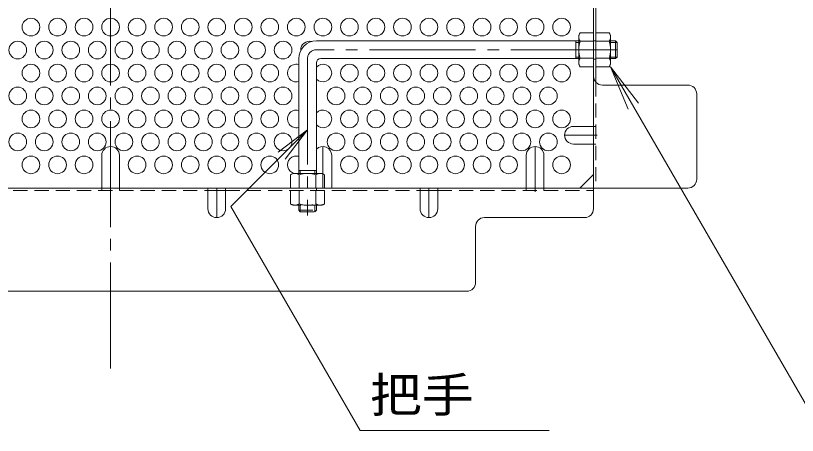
# Model space of a CAD drawing. Units: millimetres at full size, sheet at 1:4; details may follow other scales. Extents: x -837 to 1009, y -780 to 790.
# Drawn here: x 402.4 to 667.5, y 195.4 to 337.9 of the extents above; entities that cross this region are included whole.
import ezdxf
from ezdxf.enums import TextEntityAlignment as Align

# ---------------------------------------------------------------- set-up
doc = ezdxf.new("R2010")
doc.units = ezdxf.units.MM
doc.header["$LTSCALE"] = 4
for name, pattern in [('CHAIN1', [8, 5, -1, 1, -1]), ('CHAIN2', [12, 9, -1, 1, -1]), ('DASHED1', [1.8, 1.2, -0.6])]:
    doc.linetypes.add(name, pattern=pattern)
for name, color, linetype, lineweight in [('A-1_躯体', 3, 'Continuous', 9), ('A-5_文字', 7, 'Continuous', 9), ('A-6_寸法', 2, 'Continuous', 9), ('A-7_ハッチ', 2, 'Continuous', 9), ('A-8_記号', 2, 'Continuous', 9), ('A-9_ｸｳﾁｮｳｷ', 6, 'Continuous', 9)]:
    doc.layers.add(name, color=color, linetype=linetype, lineweight=lineweight)
doc.styles.add('ＭＳ ゴシック', font='')
doc.styles.get('ＭＳ ゴシック').set_extended_font_data('MS Gothic')

msp = doc.modelspace()

# ---------------------------------------------------------------- linework, layer by layer
at = {"layer": 'A-1_躯体'}
for p, q in [((593.393, 329.359), (504.393, 329.359)), ((592.393, 323.359), (592.393, 329.359)), ((592.393, 328.859), (593.393, 328.859)), ((605.893, 329.359), (604.193, 329.359)), ((604.193, 328.859), (606.393, 328.859)), ((605.893, 323.359), (605.893, 329.359)), ((605.893, 329.359), (606.393, 328.859)), ((606.393, 323.859), (606.393, 328.859)), ((592.393, 323.859), (593.393, 323.859)), ((604.193, 323.859), (606.393, 323.859)), ((605.893, 323.359), (606.393, 323.859)), ((498.393, 323.359), (498.393, 284.359)), ((504.393, 321.859), (504.393, 284.359)), ((593.393, 323.359), (505.893, 323.359)), ((605.893, 323.359), (604.193, 323.359)), ((498.393, 285.359), (504.393, 285.359)), ((498.893, 285.359), (498.893, 284.359)), ((503.893, 285.359), (503.893, 284.359))]:
    msp.add_line(p, q, dxfattribs=at)
at = {"layer": 'A-1_躯体', "linetype": 'CHAIN2'}
for p, q in [((606.393, 326.359), (504.393, 326.359)), ((501.393, 323.359), (501.393, 270.126))]:
    msp.add_line(p, q, dxfattribs=at)
at = {"layer": 'A-1_躯体', "linetype": 'DASHED1'}
for p, q in [((498.393, 271.859), (498.393, 273.559)), ((498.893, 273.559), (498.893, 271.359)), ((503.893, 273.559), (503.893, 271.359)), ((504.393, 271.859), (504.393, 273.559)), ((498.393, 271.859), (504.393, 271.859)), ((498.393, 271.859), (498.893, 271.359)), ((498.893, 271.359), (503.893, 271.359)), ((504.393, 271.859), (503.893, 271.359))]:
    msp.add_line(p, q, dxfattribs=at)
at = {"layer": 'A-1_躯体'}
for centre, radius in [((504.393, 323.359), 6), ((505.893, 321.859), 1.5)]:
    msp.add_arc(centre, radius, 90, 180, dxfattribs=at)
at = {"layer": 'A-1_躯体', "linetype": 'CHAIN2'}
msp.add_arc((504.393, 323.359), 3, 90, 180, dxfattribs=at)
at = {"layer": 'A-5_文字'}
for p, q in [((604.16, 320.609), (676.431, 195.429)), ((604.16, 320.609), (610.139, 306.172)), ((604.16, 320.609), (613.672, 308.212)), ((501.393, 299.174), (491.476, 291.565)), ((583.348, 197.044), (519.302, 197.044))]:
    msp.add_line(p, q, dxfattribs=at)
msp.add_lwpolyline([(519.302, 197.044), (475.365, 273.146), (501.393, 299.174), (493.784, 289.257)], dxfattribs=at)
at = {"layer": 'A-6_寸法'}
for centre in [(407.593, 334.043), (416.593, 334.043), (425.593, 334.043), (434.593, 334.043), (443.593, 334.043), (452.593, 334.043), (461.593, 334.043), (470.593, 334.043), (479.593, 334.043), (488.593, 334.043), (497.593, 334.043), (506.593, 334.043), (515.593, 334.043), (524.593, 334.043), (533.593, 334.043), (542.593, 334.043), (551.593, 334.043), (560.593, 334.043), (569.593, 334.043), (578.593, 334.043), (587.593, 334.043), (403.093, 326.249), (412.093, 326.249), (421.093, 326.249), (430.093, 326.249), (439.093, 326.249), (448.093, 326.249), (457.093, 326.249), (466.093, 326.249), (475.093, 326.249), (484.093, 326.249), (493.093, 326.249), (407.593, 318.454), (416.593, 318.454), (425.593, 318.454), (434.593, 318.454), (443.593, 318.454), (452.593, 318.454), (461.593, 318.454), (470.593, 318.454), (479.593, 318.454), (488.593, 318.454), (515.593, 318.454), (524.593, 318.454), (533.593, 318.454), (542.593, 318.454), (551.593, 318.454), (560.593, 318.454), (569.593, 318.454), (578.593, 318.454), (587.593, 318.454), (403.093, 310.66), (412.093, 310.66), (421.093, 310.66), (430.093, 310.66), (439.093, 310.66), (448.093, 310.66), (457.093, 310.66), (466.093, 310.66), (475.093, 310.66), (484.093, 310.66), (493.093, 310.66), (511.093, 310.66), (520.093, 310.66), (529.093, 310.66), (538.093, 310.66), (547.093, 310.66), (556.093, 310.66), (565.093, 310.66), (574.093, 310.66), (583.093, 310.66), (407.593, 302.866), (416.593, 302.866), (425.593, 302.866), (434.593, 302.866), (443.593, 302.866), (452.593, 302.866), (461.593, 302.866), (470.593, 302.866), (479.593, 302.866), (488.593, 302.866), (515.593, 302.866), (524.593, 302.866), (533.593, 302.866), (542.593, 302.866), (551.593, 302.866), (560.593, 302.866), (569.593, 302.866), (578.593, 302.866), (587.593, 302.866), (403.093, 295.072), (412.093, 295.072), (421.093, 295.072), (430.093, 295.072), (439.093, 295.072), (448.093, 295.072), (457.093, 295.072), (466.093, 295.072), (475.093, 295.072), (484.093, 295.072), (493.093, 295.072), (511.093, 295.072), (520.093, 295.072), (529.093, 295.072), (538.093, 295.072), (547.093, 295.072), (556.093, 295.072), (565.093, 295.072), (574.093, 295.072), (583.093, 295.072), (407.593, 287.278), (416.593, 287.278), (425.593, 287.278), (443.593, 287.278), (452.593, 287.278), (461.593, 287.278), (470.593, 287.278), (479.593, 287.278), (488.593, 287.278), (515.593, 287.278), (524.593, 287.278), (533.593, 287.278), (542.593, 287.278), (551.593, 287.278), (560.593, 287.278), (569.593, 287.278), (587.593, 287.278)]:
    msp.add_circle(centre, 3, dxfattribs=at)
for centre, start, end in [((502.093, 326.249), 75.58004, 181.44762), ((497.593, 318.454), 74.53399, 285.46601), ((506.593, 318.454), 222.83343, 137.16657), ((497.593, 302.866), 74.53399, 285.46601), ((506.593, 302.866), 222.83343, 137.16657), ((497.593, 287.278), 74.53399, 256.64902)]:
    msp.add_arc(centre, 3, start, end, dxfattribs=at)
at = {"layer": 'A-7_ハッチ', "linetype": 'CHAIN2'}
msp.add_line((434.593, 218.162), (434.593, 668.162), dxfattribs=at)
at = {"layer": 'A-7_ハッチ'}
for p, q in [((598.393, 272.359), (598.393, 613.966)), ((599.193, 315.32), (599.193, 424.701)), ((630.397, 314.36), (601.393, 314.36)), ((633.397, 282.359), (633.397, 311.36)), ((593.781, 279.359), (598.393, 283.971)), ((238.79, 279.359), (630.397, 279.359)), ((473.593, 278.559), (467.593, 278.559)), ((545.593, 278.559), (539.593, 278.559)), ((561.392, 269.359), (595.393, 269.359)), ((558.392, 247.359), (558.392, 266.359)), ((313.794, 244.359), (555.392, 244.359))]:
    msp.add_line(p, q, dxfattribs=at)
at = {"layer": 'A-7_ハッチ', "linetype": 'DASHED1'}
for p, q in [((599.193, 329.359), (598.393, 329.359)), ((599.193, 323.159), (598.393, 323.159)), ((599.193, 315.32), (599.193, 279.354)), ((598.393, 300.352), (599.193, 300.352)), ((598.393, 294.352), (599.193, 294.352)), ((401.593, 278.559), (467.593, 278.559)), ((431.593, 279.359), (431.593, 278.559)), ((437.593, 279.359), (437.593, 278.559)), ((473.593, 278.559), (539.593, 278.559)), ((504.393, 279.359), (504.393, 278.559)), ((545.593, 278.559), (598.393, 278.559)), ((575.593, 279.359), (575.593, 278.559)), ((581.593, 279.359), (581.593, 278.559))]:
    msp.add_line(p, q, dxfattribs=at)
at = {"layer": 'A-7_ハッチ'}
for centre, start, end in [((601.393, 317.36), 180, 270), ((630.397, 311.36), 0, 90), ((630.397, 282.359), 270, 0), ((595.393, 272.359), 270, 0), ((561.392, 266.359), 90, 180), ((555.392, 247.359), 270, 0)]:
    msp.add_arc(centre, 3, start, end, dxfattribs=at)
at = {"layer": 'A-8_記号'}
for p, q in [((591.593, 300.352), (598.393, 300.352)), ((591.593, 294.352), (598.393, 294.352)), ((431.593, 290.509), (431.593, 279.359)), ((437.593, 290.509), (437.593, 279.359)), ((509.593, 290.509), (509.593, 279.359)), ((575.593, 290.509), (575.593, 279.359)), ((581.593, 290.509), (581.593, 279.359)), ((467.593, 272.359), (467.593, 279.359)), ((473.593, 272.359), (473.593, 279.359)), ((539.593, 272.359), (539.593, 279.359)), ((545.593, 272.359), (545.593, 279.359))]:
    msp.add_line(p, q, dxfattribs=at)
at = {"layer": 'A-8_記号', "linetype": 'CHAIN1'}
for p, q in [((599.593, 297.352), (588.593, 297.352)), ((434.593, 279.359), (434.593, 293.509)), ((506.593, 279.359), (506.593, 293.509)), ((578.593, 278.159), (578.593, 293.509)), ((470.593, 279.359), (470.593, 269.359)), ((542.593, 279.359), (542.593, 269.359))]:
    msp.add_line(p, q, dxfattribs=at)
at = {"layer": 'A-8_記号'}
for centre, start, end in [((591.593, 297.352), 90, 270), ((434.593, 290.509), 0, 180), ((506.593, 290.509), 0, 137.16657), ((578.593, 290.509), 0, 180), ((470.593, 272.359), 180, 0), ((542.593, 272.359), 180, 0)]:
    msp.add_arc(centre, 3, start, end, dxfattribs=at)
at = {"layer": 'A-9_ｸｳﾁｮｳｷ', "color": 2}
for p, q in [((593.393, 331.359), (593.826, 332.109)), ((598.393, 332.109), (593.826, 332.109)), ((598.393, 320.609), (598.393, 332.109)), ((599.193, 320.609), (599.193, 332.109)), ((599.193, 332.109), (603.76, 332.109)), ((604.193, 331.359), (603.76, 332.109)), ((593.393, 321.359), (593.393, 331.359)), ((593.826, 329.222), (598.393, 329.222)), ((603.76, 329.222), (599.193, 329.222)), ((604.193, 321.359), (604.193, 331.359)), ((593.393, 321.359), (593.826, 320.609)), ((593.826, 323.495), (598.393, 323.495)), ((603.76, 323.495), (599.193, 323.495)), ((604.193, 321.359), (603.76, 320.609)), ((598.393, 320.609), (593.826, 320.609)), ((599.193, 320.609), (603.76, 320.609)), ((496.393, 284.359), (495.643, 283.926)), ((495.643, 279.359), (495.643, 283.926)), ((496.393, 284.359), (506.393, 284.359)), ((498.53, 283.926), (498.53, 279.359)), ((504.256, 283.926), (504.256, 279.359)), ((506.393, 284.359), (507.143, 283.926)), ((507.143, 279.359), (507.143, 283.926)), ((495.643, 279.359), (507.143, 279.359))]:
    msp.add_line(p, q, dxfattribs=at)
at = {"layer": 'A-9_ｸｳﾁｮｳｷ', "color": 2, "linetype": 'DASHED1'}
for p, q in [((507.143, 278.559), (495.643, 278.559)), ((495.643, 278.559), (495.643, 273.992)), ((498.53, 273.992), (498.53, 278.559)), ((504.256, 273.992), (504.256, 278.559)), ((507.143, 278.559), (507.143, 273.992)), ((496.393, 273.559), (495.643, 273.992)), ((506.393, 273.559), (496.393, 273.559)), ((506.393, 273.559), (507.143, 273.992))]:
    msp.add_line(p, q, dxfattribs=at)
at = {"layer": 'A-9_ｸｳﾁｮｳｷ', "color": 2}
for centre, radius, start, end in [((596.675, 330.464), 3.29, 149.99998, 176.07924), ((600.911, 330.464), 3.29, 3.92076, 30.00002), ((596.128, 330.699), 2.735, 180.2103, 212.68507), ((603.076, 326.359), 9.683, 162.79973, 197.20026), ((601.458, 330.699), 2.735, 327.31493, 359.7897), ((594.511, 326.359), 9.683, 342.79974, 17.20027), ((596.128, 322.019), 2.735, 147.31491, 179.78969), ((596.675, 322.253), 3.29, 183.92075, 210), ((601.458, 322.019), 2.735, 0.21031, 32.68509), ((600.911, 322.253), 3.29, 330, 356.07925), ((497.288, 281.077), 3.29, 93.92075, 120), ((497.053, 281.624), 2.735, 57.31491, 89.78969), ((501.393, 274.676), 9.683, 72.79973, 107.20026), ((505.733, 281.624), 2.735, 90.2103, 122.68507), ((505.498, 281.077), 3.29, 59.99998, 86.07924)]:
    msp.add_arc(centre, radius, start, end, dxfattribs=at)
at = {"layer": 'A-9_ｸｳﾁｮｳｷ', "color": 2, "linetype": 'DASHED1'}
for centre, radius, start, end in [((497.288, 276.841), 3.29, 239.99998, 266.07924), ((497.053, 276.293), 2.735, 270.2103, 302.68507), ((501.393, 283.241), 9.683, 252.79973, 287.20026), ((505.733, 276.293), 2.735, 237.31491, 269.78969), ((505.498, 276.841), 3.29, 273.92075, 300)]:
    msp.add_arc(centre, radius, start, end, dxfattribs=at)

# ---------------------------------------------------------------- texts
at = {"layer": 'A-5_文字', "color": 2, "style": 'ＭＳ ゴシック', "width": 1.1}
msp.add_text('把手', height=11.73, dxfattribs=at).set_placement((522.552, 199.778), align=Align.BOTTOM_LEFT)

doc.saveas('drawing.dxf')
